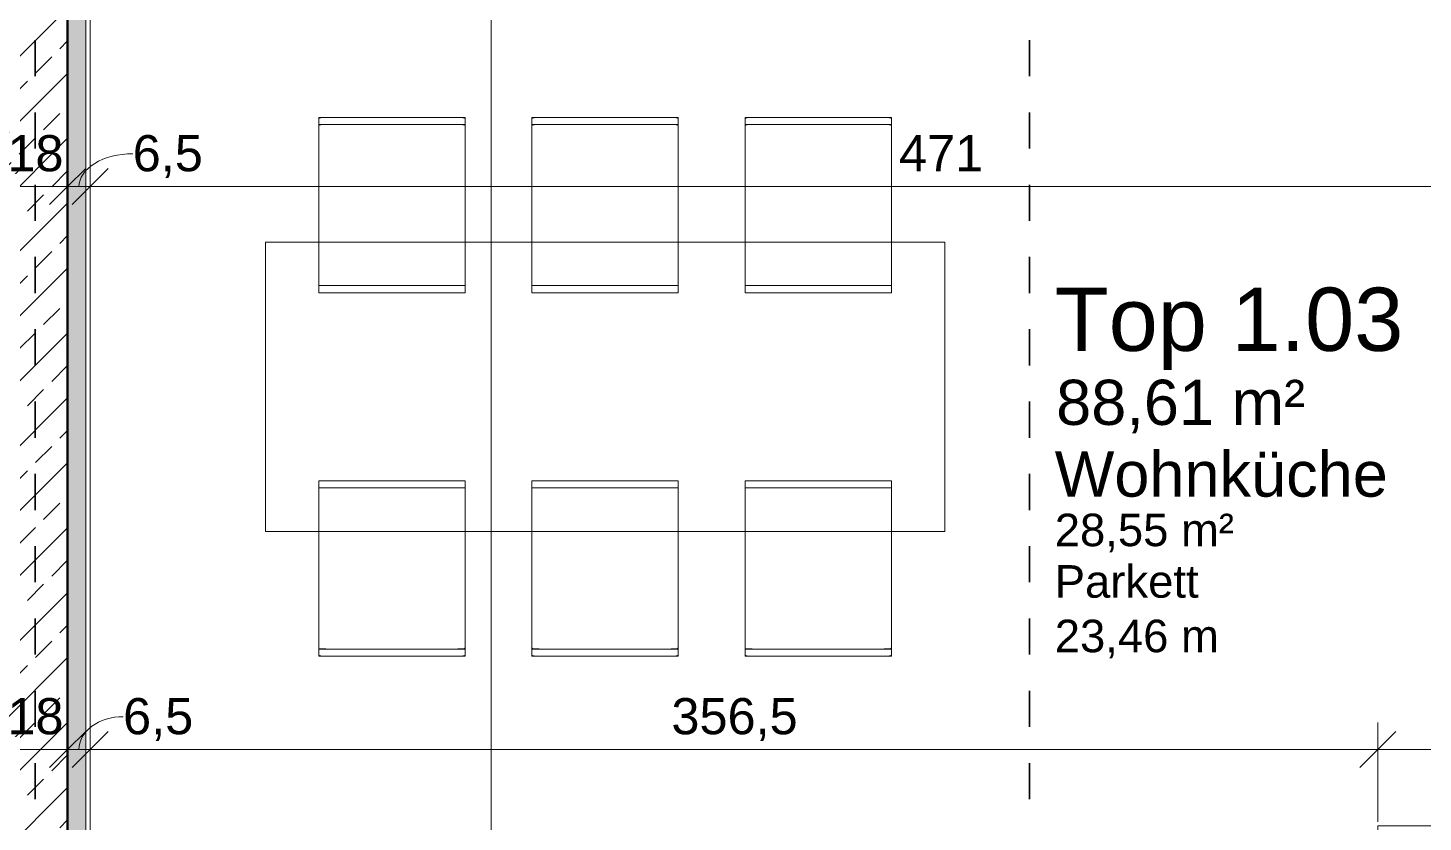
# Model space of a CAD drawing. Header units: metres. Extents: x -2.6 to 53.4, y 58.8 to 100.4.
# Drawn here: x 15.403 to 19.264, y 74.866 to 77.063 of the extents above; entities that cross this region are included whole.
import ezdxf

# ---------------------------------------------------------------- set-up
doc = ezdxf.new("R2010")
doc.units = ezdxf.units.M
doc.linetypes.add('Strich Punkt Mittel', pattern=[0.015875, 0.00635, -0.004763, 0, -0.004763])
for name, color, linetype, lineweight in [('A_Bemassung-50_', 4, 'Continuous', 9), ('A_Bemassung_', 4, 'Continuous', 9), ('A_Moebel', 6, 'Continuous', 13), ('A_Raeume_', 7, 'Continuous', 5), ('A_Raeume_Beschriftung_', 7, 'Continuous', 9), ('A_Raster_', 1, 'Continuous', 9), ('A_Waende', 7, 'Continuous', 13)]:
    doc.layers.add(name, color=color, linetype=linetype, lineweight=lineweight)
doc.styles.add('Arial_1', font='arial.ttf', dxfattribs={"height": 0.175})
doc.styles.add('Arial_2', font='arial.ttf', dxfattribs={"height": 0.09})
doc.styles.add('Arial_3', font='arial.ttf', dxfattribs={"height": 0.125})
doc.styles.add('Arial_5', font='arial.ttf', dxfattribs={"height": 0.1})
doc.dimstyles.new('WGA-Bemaßung', dxfattribs={"dimscale": 0.3048, "dimtxt": 0.102026, "dimasz": 0.328084, "dimexe": 0.246063, "dimexo": 0.0625, "dimgap": 0.04101, "dimtad": 1, "dimdec": 1, "dimlfac": 100, "dimrnd": 0.5, "dimdsep": 46, "dimtxsty": 'Arial_5', "dimblk1": 'OBLIQUE', "dimblk2": 'OBLIQUE', "dimsah": 1, "dimcen": 0.09, "dimdle": 0.246063, "dimazin": 2, "dimtfac": 1, "dimtdec": 4, "dimtix": 1, "dimtmove": 0, "dimatfit": 3, "dimfxl": 0.656168, "dimfxlon": 1, "dimtvp": 1, "dimtolj": 1, "dimtzin": 0, "dimarcsym": 2})
doc.dimstyles.new('WGA-Bemaßung_2', dxfattribs={"dimscale": 0.3048, "dimtxt": 0.102026, "dimasz": 0.328084, "dimexe": 0.246063, "dimexo": 0.0625, "dimgap": 0.04101, "dimtad": 1, "dimdec": 1, "dimlfac": 100, "dimrnd": 0.5, "dimdsep": 46, "dimtxsty": 'Arial_5', "dimblk1": 'OBLIQUE', "dimblk2": 'OBLIQUE', "dimsah": 1, "dimcen": 0.09, "dimdle": 0.246063, "dimazin": 2, "dimtfac": 1, "dimtdec": 4, "dimtix": 1, "dimtmove": 1, "dimatfit": 3, "dimfxl": 0.656168, "dimfxlon": 1, "dimtvp": 1, "dimtolj": 1, "dimtzin": 0, "dimarcsym": 2})
doc.dimstyles.new('WGA-Bemaßung_3', dxfattribs={"dimscale": 0.3048, "dimtxt": 0.102026, "dimasz": 0.328084, "dimexe": 0.246063, "dimexo": 0.0625, "dimgap": 0.04101, "dimtad": 1, "dimdec": 1, "dimlfac": 100, "dimrnd": 0.5, "dimdsep": 46, "dimtxsty": 'Arial_5', "dimblk1": 'OBLIQUE', "dimblk2": 'OBLIQUE', "dimsah": 1, "dimcen": 0.09, "dimdle": 0.246063, "dimazin": 2, "dimtfac": 1, "dimtdec": 4, "dimtix": 1, "dimtmove": 0, "dimatfit": 3, "dimfxl": 0.656168, "dimfxlon": 1, "dimtvp": 1, "dimtolj": 1, "dimtzin": 0, "dimarcsym": 2})

# ---------------------------------------------------------------- blocks, each defined once
blk = doc.blocks.new('Moeb_Esstisch_rechteckig_bear - 188 x 80-V36-263_PP_00EG_BT1')
at = {"layer": 'A_Moebel', "color": 8}
for p, q in [((-1.4191, 0.7452), (-1.4391, 0.7452)), ((-1.4391, 0.7452), (-1.4391, 0.7423)), ((-1.4391, 0.7423), (-1.4391, 0.4)), ((-1.4391, 0.7423), (-1.4391, 0.7225)), ((-1.4391, 0.7423), (-1.4391, 0.6914)), ((-1.0541, 0.7452), (-1.4191, 0.7452)), ((-1.4191, 0.7452), (-1.0541, 0.7452)), ((-1.0341, 0.7452), (-1.0541, 0.7452)), ((-1.0341, 0.7423), (-1.0341, 0.7452)), ((-1.0341, 0.4), (-1.0341, 0.7423)), ((-1.0341, 0.7225), (-1.0341, 0.7423)), ((-1.0341, 0.6914), (-1.0341, 0.7423)), ((-0.8291, 0.7452), (-0.8491, 0.7452)), ((-0.8491, 0.7452), (-0.8491, 0.7423)), ((-0.8491, 0.7423), (-0.8491, 0.4)), ((-0.8491, 0.7423), (-0.8491, 0.7225)), ((-0.8491, 0.7423), (-0.8491, 0.6914)), ((-0.4641, 0.7452), (-0.8291, 0.7452)), ((-0.8291, 0.7452), (-0.4641, 0.7452)), ((-0.4441, 0.7452), (-0.4641, 0.7452)), ((-0.4441, 0.7423), (-0.4441, 0.7452)), ((-0.4441, 0.4), (-0.4441, 0.7423)), ((-0.4441, 0.7225), (-0.4441, 0.7423)), ((-0.4441, 0.6914), (-0.4441, 0.7423)), ((-0.2391, 0.7452), (-0.2591, 0.7452)), ((-0.2591, 0.7452), (-0.2591, 0.7423)), ((-0.2591, 0.7423), (-0.2591, 0.4)), ((-0.2591, 0.7423), (-0.2591, 0.7225)), ((-0.2591, 0.7423), (-0.2591, 0.6914)), ((0.1259, 0.7452), (-0.2391, 0.7452)), ((-0.2391, 0.7452), (0.1259, 0.7452)), ((0.1459, 0.7452), (0.1259, 0.7452)), ((0.1459, 0.7423), (0.1459, 0.7452)), ((0.1459, 0.4), (0.1459, 0.7423)), ((0.1459, 0.7225), (0.1459, 0.7423)), ((0.1459, 0.6914), (0.1459, 0.7423)), ((-1.4391, 0.7255), (-1.4385, 0.7255)), ((-1.4391, 0.6716), (-1.4391, 0.7225)), ((-1.4384, 0.7255), (-1.4365, 0.7255)), ((-1.4364, 0.7255), (-1.4334, 0.7255)), ((-1.4332, 0.7255), (-1.4291, 0.7255)), ((-1.4291, 0.7255), (-1.4243, 0.7255)), ((-1.4242, 0.7255), (-1.4191, 0.7255)), ((-1.4191, 0.7255), (-1.0541, 0.7255)), ((-1.4191, 0.7255), (-1.0541, 0.7255)), ((-1.0541, 0.7255), (-1.0489, 0.7255)), ((-1.0489, 0.7255), (-1.0442, 0.7255)), ((-1.0441, 0.7255), (-1.0401, 0.7255)), ((-1.0399, 0.7255), (-1.037, 0.7255)), ((-1.0367, 0.7255), (-1.035, 0.7255)), ((-1.0347, 0.7255), (-1.0342, 0.7255)), ((-1.0341, 0.7225), (-1.0341, 0.6716)), ((-0.8491, 0.7255), (-0.8485, 0.7255)), ((-0.8491, 0.6716), (-0.8491, 0.7225)), ((-0.8484, 0.7255), (-0.8465, 0.7255)), ((-0.8464, 0.7255), (-0.8434, 0.7255)), ((-0.8432, 0.7255), (-0.8391, 0.7255)), ((-0.8391, 0.7255), (-0.8343, 0.7255)), ((-0.8342, 0.7255), (-0.8291, 0.7255)), ((-0.8291, 0.7255), (-0.4641, 0.7255)), ((-0.8291, 0.7255), (-0.4641, 0.7255)), ((-0.4641, 0.7255), (-0.4589, 0.7255)), ((-0.4589, 0.7255), (-0.4542, 0.7255)), ((-0.4541, 0.7255), (-0.4501, 0.7255)), ((-0.4499, 0.7255), (-0.447, 0.7255)), ((-0.4467, 0.7255), (-0.445, 0.7255)), ((-0.4447, 0.7255), (-0.4442, 0.7255)), ((-0.4441, 0.7225), (-0.4441, 0.6716)), ((-0.2591, 0.7255), (-0.2585, 0.7255)), ((-0.2591, 0.6716), (-0.2591, 0.7225)), ((-0.2584, 0.7255), (-0.2565, 0.7255)), ((-0.2564, 0.7255), (-0.2534, 0.7255)), ((-0.2532, 0.7255), (-0.2491, 0.7255)), ((-0.2491, 0.7255), (-0.2443, 0.7255)), ((-0.2442, 0.7255), (-0.2391, 0.7255)), ((-0.2391, 0.7255), (0.1259, 0.7255)), ((-0.2391, 0.7255), (0.1259, 0.7255)), ((0.1259, 0.7255), (0.1311, 0.7255)), ((0.1311, 0.7255), (0.1358, 0.7255)), ((0.1359, 0.7255), (0.1399, 0.7255)), ((0.1401, 0.7255), (0.143, 0.7255)), ((0.1433, 0.7255), (0.145, 0.7255)), ((0.1453, 0.7255), (0.1458, 0.7255)), ((0.1459, 0.7225), (0.1459, 0.6716)), ((-1.4391, 0.6914), (-1.4391, 0.6181)), ((-1.4391, 0.6193), (-1.4391, 0.6716)), ((-1.0341, 0.6181), (-1.0341, 0.6914)), ((-1.0341, 0.6716), (-1.0341, 0.6193)), ((-0.8491, 0.6914), (-0.8491, 0.6181)), ((-0.8491, 0.6193), (-0.8491, 0.6716)), ((-0.4441, 0.6181), (-0.4441, 0.6914)), ((-0.4441, 0.6716), (-0.4441, 0.6193)), ((-0.2591, 0.6914), (-0.2591, 0.6181)), ((-0.2591, 0.6193), (-0.2591, 0.6716)), ((0.1459, 0.6181), (0.1459, 0.6914)), ((0.1459, 0.6716), (0.1459, 0.6193)), ((-1.4391, 0.4), (-1.4391, 0.6193)), ((-1.4391, 0.6181), (-1.4391, 0.4)), ((-1.0341, 0.6193), (-1.0341, 0.4)), ((-1.0341, 0.4), (-1.0341, 0.6181)), ((-0.8491, 0.4), (-0.8491, 0.6193)), ((-0.8491, 0.6181), (-0.8491, 0.4)), ((-0.4441, 0.6193), (-0.4441, 0.4)), ((-0.4441, 0.4), (-0.4441, 0.6181)), ((-0.2591, 0.4), (-0.2591, 0.6193)), ((-0.2591, 0.6181), (-0.2591, 0.4)), ((0.1459, 0.6193), (0.1459, 0.4)), ((0.1459, 0.4), (0.1459, 0.6181)), ((0.2934, 0.4), (-1.5866, 0.4)), ((-1.5866, 0.4), (-1.5866, -0.4)), ((0.2934, 0.4), (-1.5866, 0.4)), ((-1.5866, 0.4), (-1.5866, -0.4)), ((-1.4391, 0.4), (-1.4391, 0.2599)), ((-1.4391, 0.4), (-1.4391, 0.3221)), ((-1.4391, 0.3232), (-1.4391, 0.4)), ((-1.0341, 0.2599), (-1.0341, 0.4)), ((-1.0341, 0.4), (-1.0341, 0.3232)), ((-1.0341, 0.3221), (-1.0341, 0.4)), ((-0.8491, 0.4), (-0.8491, 0.2599)), ((-0.8491, 0.4), (-0.8491, 0.3221)), ((-0.8491, 0.3232), (-0.8491, 0.4)), ((-0.4441, 0.2599), (-0.4441, 0.4)), ((-0.4441, 0.4), (-0.4441, 0.3232)), ((-0.4441, 0.3221), (-0.4441, 0.4)), ((-0.2591, 0.4), (-0.2591, 0.2599)), ((-0.2591, 0.4), (-0.2591, 0.3221)), ((-0.2591, 0.3232), (-0.2591, 0.4)), ((0.1459, 0.2599), (0.1459, 0.4)), ((0.1459, 0.4), (0.1459, 0.3232)), ((0.1459, 0.3221), (0.1459, 0.4)), ((0.2934, -0.4), (0.2934, 0.4)), ((0.2934, -0.4), (0.2934, 0.4)), ((-1.4391, 0.3232), (-1.4391, 0.3076)), ((-1.4391, 0.2932), (-1.4391, 0.3221)), ((-1.0341, 0.3076), (-1.0341, 0.3232)), ((-1.0341, 0.3221), (-1.0341, 0.2932)), ((-0.8491, 0.3232), (-0.8491, 0.3076)), ((-0.8491, 0.2932), (-0.8491, 0.3221)), ((-0.4441, 0.3076), (-0.4441, 0.3232)), ((-0.4441, 0.3221), (-0.4441, 0.2932)), ((-0.2591, 0.3232), (-0.2591, 0.3076)), ((-0.2591, 0.2932), (-0.2591, 0.3221)), ((0.1459, 0.3076), (0.1459, 0.3232)), ((0.1459, 0.3221), (0.1459, 0.2932)), ((-1.4391, 0.3076), (-1.4391, 0.2928)), ((-1.4391, 0.2863), (-1.4391, 0.2928)), ((-1.4391, 0.2928), (-1.4391, 0.2799)), ((-1.4391, 0.2798), (-1.4391, 0.2863)), ((-1.4391, 0.2799), (-1.4391, 0.2696)), ((-1.4391, 0.2798), (-1.4391, 0.2599)), ((-1.4391, 0.2798), (-1.0341, 0.2798)), ((-1.0341, 0.2928), (-1.0341, 0.3076)), ((-1.0341, 0.2799), (-1.0341, 0.2928)), ((-1.0341, 0.2928), (-1.0341, 0.2798)), ((-1.0341, 0.2696), (-1.0341, 0.2799)), ((-1.0341, 0.2599), (-1.0341, 0.2798)), ((-0.8491, 0.3076), (-0.8491, 0.2928)), ((-0.8491, 0.2798), (-0.8491, 0.2928)), ((-0.8491, 0.2928), (-0.8491, 0.2799)), ((-0.8491, 0.2799), (-0.8491, 0.2696)), ((-0.8491, 0.2798), (-0.8491, 0.2599)), ((-0.8491, 0.2798), (-0.4441, 0.2798)), ((-0.4441, 0.2928), (-0.4441, 0.3076)), ((-0.4441, 0.2799), (-0.4441, 0.2928)), ((-0.4441, 0.2928), (-0.4441, 0.2818)), ((-0.4441, 0.2818), (-0.4441, 0.2798)), ((-0.4441, 0.2696), (-0.4441, 0.2799)), ((-0.4441, 0.2599), (-0.4441, 0.2798)), ((-0.2591, 0.3076), (-0.2591, 0.2928)), ((-0.2591, 0.2798), (-0.2591, 0.2928)), ((-0.2591, 0.2928), (-0.2591, 0.2799)), ((-0.2591, 0.2799), (-0.2591, 0.2696)), ((-0.2591, 0.2798), (-0.2591, 0.2599)), ((-0.2591, 0.2798), (0.1459, 0.2798)), ((0.1459, 0.2928), (0.1459, 0.3076)), ((0.1459, 0.2799), (0.1459, 0.2928)), ((0.1459, 0.2928), (0.1459, 0.2798)), ((0.1459, 0.2696), (0.1459, 0.2799)), ((0.1459, 0.2599), (0.1459, 0.2798)), ((-1.4391, 0.2696), (-1.4391, 0.2628)), ((-1.4391, 0.2628), (-1.4391, 0.2599)), ((-1.4391, 0.2599), (-1.0341, 0.2599)), ((-1.4391, 0.2599), (-1.0341, 0.2599)), ((-1.0341, 0.2628), (-1.0341, 0.2696)), ((-1.0341, 0.2599), (-1.0341, 0.2628)), ((-0.8491, 0.2696), (-0.8491, 0.2628)), ((-0.8491, 0.2628), (-0.8491, 0.2599)), ((-0.8491, 0.2599), (-0.4441, 0.2599)), ((-0.8491, 0.2599), (-0.4441, 0.2599)), ((-0.4441, 0.2628), (-0.4441, 0.2696)), ((-0.4441, 0.2599), (-0.4441, 0.2628)), ((-0.2591, 0.2696), (-0.2591, 0.2628)), ((-0.2591, 0.2628), (-0.2591, 0.2599)), ((-0.2591, 0.2599), (0.1459, 0.2599)), ((-0.2591, 0.2599), (0.1459, 0.2599)), ((0.1459, 0.2628), (0.1459, 0.2696)), ((0.1459, 0.2599), (0.1459, 0.2628)), ((-1.4391, -0.2599), (-1.0341, -0.2599)), ((-1.4391, -0.4), (-1.4391, -0.2599)), ((-1.4391, -0.2599), (-1.4391, -0.2628)), ((-1.4391, -0.2599), (-1.4391, -0.2798)), ((-1.0341, -0.2599), (-1.4391, -0.2599)), ((-1.4391, -0.2599), (-1.0341, -0.2599)), ((-1.4391, -0.4), (-1.4391, -0.2599)), ((-1.4391, -0.2599), (-1.4391, -0.2628)), ((-1.4391, -0.2599), (-1.4391, -0.2798)), ((-1.0341, -0.2599), (-1.4391, -0.2599)), ((-1.4391, -0.2628), (-1.4391, -0.2696)), ((-1.4391, -0.2628), (-1.4391, -0.2696)), ((-1.4391, -0.2696), (-1.4391, -0.2799)), ((-1.4391, -0.2696), (-1.4391, -0.2799)), ((-1.0341, -0.2599), (-1.0341, -0.4)), ((-1.0341, -0.2798), (-1.0341, -0.2599)), ((-1.0341, -0.2628), (-1.0341, -0.2599)), ((-1.0341, -0.2599), (-1.0341, -0.4)), ((-1.0341, -0.2798), (-1.0341, -0.2599)), ((-1.0341, -0.2628), (-1.0341, -0.2599)), ((-1.0341, -0.2696), (-1.0341, -0.2628)), ((-1.0341, -0.2696), (-1.0341, -0.2628)), ((-1.0341, -0.2799), (-1.0341, -0.2696)), ((-1.0341, -0.2799), (-1.0341, -0.2696)), ((-0.8491, -0.2599), (-0.4441, -0.2599)), ((-0.8491, -0.4), (-0.8491, -0.2599)), ((-0.8491, -0.2599), (-0.8491, -0.3232)), ((-0.8491, -0.2599), (-0.8491, -0.2798)), ((-0.4441, -0.2599), (-0.8491, -0.2599)), ((-0.4441, -0.2599), (-0.4441, -0.4)), ((-0.4441, -0.2798), (-0.4441, -0.2599)), ((-0.4441, -0.2799), (-0.4441, -0.2599)), ((-0.2591, -0.2599), (0.1459, -0.2599)), ((-0.2591, -0.4), (-0.2591, -0.2599)), ((-0.2591, -0.2599), (-0.2591, -0.2628)), ((-0.2591, -0.2599), (-0.2591, -0.2798)), ((0.1459, -0.2599), (-0.2591, -0.2599)), ((-0.2591, -0.2599), (0.1459, -0.2599)), ((-0.2591, -0.4), (-0.2591, -0.2599)), ((-0.2591, -0.2599), (-0.2591, -0.2628)), ((-0.2591, -0.2599), (-0.2591, -0.2798)), ((0.1459, -0.2599), (-0.2591, -0.2599)), ((-0.2591, -0.2628), (-0.2591, -0.2696)), ((-0.2591, -0.2628), (-0.2591, -0.3232)), ((-0.2591, -0.2696), (-0.2591, -0.2799)), ((0.1459, -0.2599), (0.1459, -0.4)), ((0.1459, -0.2798), (0.1459, -0.2599)), ((0.1459, -0.2628), (0.1459, -0.2599)), ((0.1459, -0.2599), (0.1459, -0.4)), ((0.1459, -0.2798), (0.1459, -0.2599)), ((0.1459, -0.2696), (0.1459, -0.2599)), ((0.1459, -0.2696), (0.1459, -0.2628)), ((0.1459, -0.2799), (0.1459, -0.2696)), ((0.1459, -0.2928), (0.1459, -0.2696)), ((-1.4391, -0.2818), (-1.4391, -0.2798)), ((-1.0341, -0.2798), (-1.4391, -0.2798)), ((-1.4391, -0.2818), (-1.4391, -0.2798)), ((-1.0341, -0.2798), (-1.4391, -0.2798)), ((-1.4391, -0.2799), (-1.4391, -0.2928)), ((-1.4391, -0.2799), (-1.4391, -0.2928)), ((-1.4391, -0.2928), (-1.4391, -0.2818)), ((-1.4391, -0.2863), (-1.4391, -0.2818)), ((-1.4391, -0.2928), (-1.4391, -0.2863)), ((-1.4391, -0.2928), (-1.4391, -0.3076)), ((-1.4391, -0.2928), (-1.4391, -0.3076)), ((-1.4391, -0.3221), (-1.4391, -0.2932)), ((-1.4391, -0.3018), (-1.4391, -0.2932)), ((-1.4391, -0.3117), (-1.4391, -0.3018)), ((-1.4391, -0.3076), (-1.4391, -0.3232)), ((-1.4391, -0.3076), (-1.4391, -0.3232)), ((-1.0341, -0.2798), (-1.0341, -0.2928)), ((-1.0341, -0.2798), (-1.0341, -0.2818)), ((-1.0341, -0.2928), (-1.0341, -0.2799)), ((-1.0341, -0.2928), (-1.0341, -0.2799)), ((-1.0341, -0.2818), (-1.0341, -0.2863)), ((-1.0341, -0.2863), (-1.0341, -0.2928)), ((-1.0341, -0.3076), (-1.0341, -0.2928)), ((-1.0341, -0.3076), (-1.0341, -0.2928)), ((-1.0341, -0.2932), (-1.0341, -0.3221)), ((-1.0341, -0.2932), (-1.0341, -0.3018)), ((-1.0341, -0.3018), (-1.0341, -0.3221)), ((-1.0341, -0.3232), (-1.0341, -0.3076)), ((-1.0341, -0.3232), (-1.0341, -0.3076)), ((-0.8491, -0.2818), (-0.8491, -0.2798)), ((-0.4441, -0.2798), (-0.8491, -0.2798)), ((-0.8491, -0.2863), (-0.8491, -0.2818)), ((-0.8491, -0.2928), (-0.8491, -0.2863)), ((-0.8491, -0.3018), (-0.8491, -0.2932)), ((-0.8491, -0.3117), (-0.8491, -0.3018)), ((-0.4441, -0.2798), (-0.4441, -0.2818)), ((-0.4441, -0.2928), (-0.4441, -0.2799)), ((-0.4441, -0.2818), (-0.4441, -0.2863)), ((-0.4441, -0.2863), (-0.4441, -0.2928)), ((-0.4441, -0.3232), (-0.4441, -0.2928)), ((-0.4441, -0.2932), (-0.4441, -0.3018)), ((-0.4441, -0.3018), (-0.4441, -0.3117)), ((-0.2591, -0.2818), (-0.2591, -0.2798)), ((0.1459, -0.2798), (-0.2591, -0.2798)), ((-0.2591, -0.2928), (-0.2591, -0.2798)), ((0.1459, -0.2798), (-0.2591, -0.2798)), ((-0.2591, -0.2799), (-0.2591, -0.2928)), ((-0.2591, -0.2928), (-0.2591, -0.2818)), ((-0.2591, -0.2928), (-0.2591, -0.3076)), ((-0.2591, -0.3221), (-0.2591, -0.2932)), ((-0.2591, -0.3221), (-0.2591, -0.2932)), ((-0.2591, -0.3076), (-0.2591, -0.3232)), ((0.1459, -0.2798), (0.1459, -0.2928)), ((0.1459, -0.2798), (0.1459, -0.2928)), ((0.1459, -0.2928), (0.1459, -0.2799)), ((0.1459, -0.3076), (0.1459, -0.2928)), ((0.1459, -0.3232), (0.1459, -0.2928)), ((0.1459, -0.2932), (0.1459, -0.3018)), ((0.1459, -0.2932), (0.1459, -0.3221)), ((0.1459, -0.3018), (0.1459, -0.3221)), ((0.1459, -0.3232), (0.1459, -0.3076)), ((-1.4391, -0.3221), (-1.4391, -0.3117)), ((-1.4391, -0.3221), (-1.4391, -0.4)), ((-1.4391, -0.3221), (-1.4391, -0.4)), ((-1.4391, -0.4), (-1.4391, -0.3232)), ((-1.4391, -0.4), (-1.4391, -0.3232)), ((-1.0341, -0.4), (-1.0341, -0.3221)), ((-1.0341, -0.4), (-1.0341, -0.3221)), ((-1.0341, -0.3232), (-1.0341, -0.4)), ((-1.0341, -0.3232), (-1.0341, -0.4)), ((-0.8491, -0.3221), (-0.8491, -0.3117)), ((-0.8491, -0.3221), (-0.8491, -0.4)), ((-0.8491, -0.4), (-0.8491, -0.3232)), ((-0.4441, -0.3117), (-0.4441, -0.3221)), ((-0.4441, -0.4), (-0.4441, -0.3221)), ((-0.4441, -0.3232), (-0.4441, -0.4)), ((-0.2591, -0.3221), (-0.2591, -0.4)), ((-0.2591, -0.3221), (-0.2591, -0.4)), ((-0.2591, -0.4), (-0.2591, -0.3232)), ((-0.2591, -0.4), (-0.2591, -0.3232)), ((0.1459, -0.4), (0.1459, -0.3221)), ((0.1459, -0.4), (0.1459, -0.3221)), ((0.1459, -0.3232), (0.1459, -0.4)), ((0.1459, -0.3232), (0.1459, -0.4)), ((-1.5866, -0.4), (0.2934, -0.4)), ((-1.5866, -0.4), (0.2934, -0.4)), ((-1.4391, -0.7423), (-1.4391, -0.4)), ((-1.4391, -0.6193), (-1.4391, -0.4)), ((-1.4391, -0.4), (-1.4391, -0.6181)), ((-1.4391, -0.7423), (-1.4391, -0.4)), ((-1.4391, -0.6193), (-1.4391, -0.4)), ((-1.4391, -0.4), (-1.4391, -0.6181)), ((-1.0341, -0.4), (-1.0341, -0.7423)), ((-1.0341, -0.6181), (-1.0341, -0.4)), ((-1.0341, -0.4), (-1.0341, -0.6193)), ((-1.0341, -0.4), (-1.0341, -0.7423)), ((-1.0341, -0.6181), (-1.0341, -0.4)), ((-1.0341, -0.4), (-1.0341, -0.6193)), ((-0.8491, -0.7423), (-0.8491, -0.4)), ((-0.8491, -0.6193), (-0.8491, -0.4)), ((-0.8491, -0.4), (-0.8491, -0.6181)), ((-0.4441, -0.4), (-0.4441, -0.7423)), ((-0.4441, -0.6181), (-0.4441, -0.4)), ((-0.4441, -0.4), (-0.4441, -0.6193)), ((-0.2591, -0.7423), (-0.2591, -0.4)), ((-0.2591, -0.6193), (-0.2591, -0.4)), ((-0.2591, -0.4), (-0.2591, -0.6181)), ((-0.2591, -0.7423), (-0.2591, -0.4)), ((-0.2591, -0.6193), (-0.2591, -0.4)), ((-0.2591, -0.4), (-0.2591, -0.6181)), ((0.1459, -0.4), (0.1459, -0.7423)), ((0.1459, -0.6181), (0.1459, -0.4)), ((0.1459, -0.4), (0.1459, -0.6193)), ((0.1459, -0.4), (0.1459, -0.7423)), ((0.1459, -0.6181), (0.1459, -0.4)), ((0.1459, -0.4), (0.1459, -0.6193)), ((-1.4391, -0.6181), (-1.4391, -0.6517)), ((-1.4391, -0.6181), (-1.4391, -0.6353)), ((-1.4391, -0.6716), (-1.4391, -0.6193)), ((-1.4391, -0.6716), (-1.4391, -0.6193)), ((-1.4391, -0.6353), (-1.4391, -0.6517)), ((-1.4391, -0.6517), (-1.4391, -0.6663)), ((-1.4391, -0.6517), (-1.4391, -0.6663)), ((-1.0341, -0.6353), (-1.0341, -0.6181)), ((-1.0341, -0.6353), (-1.0341, -0.6181)), ((-1.0341, -0.6193), (-1.0341, -0.6716)), ((-1.0341, -0.6193), (-1.0341, -0.6716)), ((-1.0341, -0.6517), (-1.0341, -0.6353)), ((-1.0341, -0.6517), (-1.0341, -0.6353)), ((-1.0341, -0.6663), (-1.0341, -0.6517)), ((-1.0341, -0.6914), (-1.0341, -0.6517)), ((-0.8491, -0.6181), (-0.8491, -0.6914)), ((-0.8491, -0.6716), (-0.8491, -0.6193)), ((-0.4441, -0.6914), (-0.4441, -0.6181)), ((-0.4441, -0.6193), (-0.4441, -0.6716)), ((-0.2591, -0.6181), (-0.2591, -0.6353)), ((-0.2591, -0.6181), (-0.2591, -0.6353)), ((-0.2591, -0.6716), (-0.2591, -0.6193)), ((-0.2591, -0.6716), (-0.2591, -0.6193)), ((-0.2591, -0.6353), (-0.2591, -0.6517)), ((-0.2591, -0.6353), (-0.2591, -0.6914)), ((-0.2591, -0.6517), (-0.2591, -0.6663)), ((0.1459, -0.6353), (0.1459, -0.6181)), ((0.1459, -0.6353), (0.1459, -0.6181)), ((0.1459, -0.6193), (0.1459, -0.6716)), ((0.1459, -0.6193), (0.1459, -0.6716)), ((0.1459, -0.6517), (0.1459, -0.6353)), ((0.1459, -0.6517), (0.1459, -0.6353)), ((0.1459, -0.6663), (0.1459, -0.6517)), ((0.1459, -0.6663), (0.1459, -0.6517)), ((-1.4391, -0.6663), (-1.4391, -0.6783)), ((-1.4391, -0.6663), (-1.4391, -0.6783)), ((-1.4391, -0.7225), (-1.4391, -0.6716)), ((-1.4391, -0.7225), (-1.4391, -0.6716)), ((-1.4391, -0.6783), (-1.4391, -0.6868)), ((-1.4391, -0.6783), (-1.4391, -0.6868)), ((-1.4391, -0.6868), (-1.4391, -0.6914)), ((-1.4391, -0.6868), (-1.4391, -0.6914)), ((-1.4391, -0.6914), (-1.4391, -0.7423)), ((-1.4391, -0.6914), (-1.4391, -0.7423)), ((-1.0341, -0.6783), (-1.0341, -0.6663)), ((-1.0341, -0.6716), (-1.0341, -0.7225)), ((-1.0341, -0.6716), (-1.0341, -0.7225)), ((-1.0341, -0.6868), (-1.0341, -0.6783)), ((-1.0341, -0.6914), (-1.0341, -0.6868)), ((-1.0341, -0.7423), (-1.0341, -0.6914)), ((-1.0341, -0.7423), (-1.0341, -0.6914)), ((-0.8491, -0.7225), (-0.8491, -0.6716)), ((-0.8491, -0.6914), (-0.8491, -0.7423)), ((-0.4441, -0.6716), (-0.4441, -0.7225)), ((-0.4441, -0.7423), (-0.4441, -0.6914)), ((-0.2591, -0.6663), (-0.2591, -0.6783)), ((-0.2591, -0.7225), (-0.2591, -0.6716)), ((-0.2591, -0.7225), (-0.2591, -0.6716)), ((-0.2591, -0.6783), (-0.2591, -0.6868)), ((-0.2591, -0.6868), (-0.2591, -0.6914)), ((-0.2591, -0.6914), (-0.2591, -0.7423)), ((-0.2591, -0.6914), (-0.2591, -0.7423)), ((0.1459, -0.6783), (0.1459, -0.6663)), ((0.1459, -0.6783), (0.1459, -0.6663)), ((0.1459, -0.6716), (0.1459, -0.7225)), ((0.1459, -0.6716), (0.1459, -0.7225)), ((0.1459, -0.6868), (0.1459, -0.6783)), ((0.1459, -0.6868), (0.1459, -0.6783)), ((0.1459, -0.6914), (0.1459, -0.6868)), ((0.1459, -0.6914), (0.1459, -0.6868)), ((0.1459, -0.7423), (0.1459, -0.6914)), ((0.1459, -0.7423), (0.1459, -0.6914)), ((-1.4391, -0.7225), (-1.4391, -0.7423)), ((-1.4391, -0.7225), (-1.4391, -0.7423)), ((-1.4391, -0.7255), (-1.4385, -0.7255)), ((-1.4391, -0.7255), (-1.4385, -0.7255)), ((-1.4384, -0.7255), (-1.4365, -0.7255)), ((-1.4384, -0.7255), (-1.4365, -0.7255)), ((-1.4364, -0.7255), (-1.4334, -0.7255)), ((-1.4364, -0.7255), (-1.4334, -0.7255)), ((-1.4332, -0.7255), (-1.4291, -0.7255)), ((-1.4332, -0.7255), (-1.4291, -0.7255)), ((-1.4291, -0.7255), (-1.4243, -0.7255)), ((-1.4291, -0.7255), (-1.4243, -0.7255)), ((-1.4242, -0.7255), (-1.4191, -0.7255)), ((-1.4242, -0.7255), (-1.4191, -0.7255)), ((-1.4191, -0.7255), (-1.0541, -0.7255)), ((-1.0541, -0.7255), (-1.4191, -0.7255)), ((-1.4191, -0.7255), (-1.0541, -0.7255)), ((-1.0541, -0.7255), (-1.4191, -0.7255)), ((-1.0541, -0.7255), (-1.0489, -0.7255)), ((-1.0541, -0.7255), (-1.0489, -0.7255)), ((-1.0489, -0.7255), (-1.0442, -0.7255)), ((-1.0489, -0.7255), (-1.0442, -0.7255)), ((-1.0441, -0.7255), (-1.0401, -0.7255)), ((-1.0441, -0.7255), (-1.0401, -0.7255)), ((-1.0399, -0.7255), (-1.037, -0.7255)), ((-1.0399, -0.7255), (-1.037, -0.7255)), ((-1.0367, -0.7255), (-1.035, -0.7255)), ((-1.0367, -0.7255), (-1.035, -0.7255)), ((-1.0347, -0.7255), (-1.0342, -0.7255)), ((-1.0347, -0.7255), (-1.0342, -0.7255)), ((-1.0341, -0.7423), (-1.0341, -0.7225)), ((-1.0341, -0.7423), (-1.0341, -0.7225)), ((-0.8491, -0.7225), (-0.8491, -0.7423)), ((-0.8491, -0.7255), (-0.8485, -0.7255)), ((-0.8484, -0.7255), (-0.8465, -0.7255)), ((-0.8464, -0.7255), (-0.8434, -0.7255)), ((-0.8432, -0.7255), (-0.8391, -0.7255)), ((-0.8391, -0.7255), (-0.8343, -0.7255)), ((-0.8342, -0.7255), (-0.8291, -0.7255)), ((-0.8291, -0.7255), (-0.4641, -0.7255)), ((-0.4641, -0.7255), (-0.8291, -0.7255)), ((-0.4641, -0.7255), (-0.4589, -0.7255)), ((-0.4589, -0.7255), (-0.4542, -0.7255)), ((-0.4541, -0.7255), (-0.4501, -0.7255)), ((-0.4499, -0.7255), (-0.447, -0.7255)), ((-0.4467, -0.7255), (-0.445, -0.7255)), ((-0.4447, -0.7255), (-0.4442, -0.7255)), ((-0.4441, -0.7423), (-0.4441, -0.7225)), ((-0.2591, -0.7225), (-0.2591, -0.7423)), ((-0.2591, -0.7225), (-0.2591, -0.7423)), ((-0.2591, -0.7255), (-0.2585, -0.7255)), ((-0.2591, -0.7255), (-0.2585, -0.7255)), ((-0.2584, -0.7255), (-0.2565, -0.7255)), ((-0.2584, -0.7255), (-0.2565, -0.7255)), ((-0.2564, -0.7255), (-0.2534, -0.7255)), ((-0.2564, -0.7255), (-0.2534, -0.7255)), ((-0.2532, -0.7255), (-0.2491, -0.7255)), ((-0.2532, -0.7255), (-0.2491, -0.7255)), ((-0.2491, -0.7255), (-0.2443, -0.7255)), ((-0.2491, -0.7255), (-0.2443, -0.7255)), ((-0.2442, -0.7255), (-0.2391, -0.7255)), ((-0.2442, -0.7255), (-0.2391, -0.7255)), ((-0.2391, -0.7255), (0.1259, -0.7255)), ((0.1259, -0.7255), (-0.2391, -0.7255)), ((-0.2391, -0.7255), (0.1259, -0.7255)), ((0.1259, -0.7255), (-0.2391, -0.7255)), ((0.1259, -0.7255), (0.1311, -0.7255)), ((0.1259, -0.7255), (0.1311, -0.7255)), ((0.1311, -0.7255), (0.1358, -0.7255)), ((0.1311, -0.7255), (0.1358, -0.7255)), ((0.1359, -0.7255), (0.1399, -0.7255)), ((0.1359, -0.7255), (0.1399, -0.7255)), ((0.1401, -0.7255), (0.143, -0.7255)), ((0.1401, -0.7255), (0.143, -0.7255)), ((0.1433, -0.7255), (0.145, -0.7255)), ((0.1433, -0.7255), (0.145, -0.7255)), ((0.1453, -0.7255), (0.1458, -0.7255)), ((0.1453, -0.7255), (0.1458, -0.7255)), ((0.1459, -0.7423), (0.1459, -0.7225)), ((0.1459, -0.7423), (0.1459, -0.7225)), ((-1.4391, -0.7452), (-1.4391, -0.7423)), ((-1.4391, -0.7452), (-1.4391, -0.7423)), ((-1.4191, -0.7452), (-1.4391, -0.7452)), ((-1.4191, -0.7452), (-1.4391, -0.7452)), ((-1.0541, -0.7452), (-1.4191, -0.7452)), ((-1.0541, -0.7452), (-1.4191, -0.7452)), ((-1.0541, -0.7452), (-1.4191, -0.7452)), ((-1.0541, -0.7452), (-1.4191, -0.7452)), ((-1.0341, -0.7452), (-1.0541, -0.7452)), ((-1.0341, -0.7452), (-1.0541, -0.7452)), ((-1.0341, -0.7423), (-1.0341, -0.7452)), ((-1.0341, -0.7423), (-1.0341, -0.7452)), ((-0.8491, -0.7452), (-0.8491, -0.7423)), ((-0.8291, -0.7452), (-0.8491, -0.7452)), ((-0.4641, -0.7452), (-0.8291, -0.7452)), ((-0.4641, -0.7452), (-0.8291, -0.7452)), ((-0.4441, -0.7452), (-0.4641, -0.7452)), ((-0.4441, -0.7423), (-0.4441, -0.7452)), ((-0.2591, -0.7452), (-0.2591, -0.7423)), ((-0.2591, -0.7452), (-0.2591, -0.7423)), ((-0.2391, -0.7452), (-0.2591, -0.7452)), ((-0.2391, -0.7452), (-0.2591, -0.7452)), ((0.1259, -0.7452), (-0.2391, -0.7452)), ((0.1259, -0.7452), (-0.2391, -0.7452)), ((0.1259, -0.7452), (-0.2391, -0.7452)), ((0.1259, -0.7452), (-0.2391, -0.7452)), ((0.1459, -0.7452), (0.1259, -0.7452)), ((0.1459, -0.7452), (0.1259, -0.7452)), ((0.1459, -0.7423), (0.1459, -0.7452)), ((0.1459, -0.7423), (0.1459, -0.7452))]:
    blk.add_line(p, q, dxfattribs=at)
for centre, major_axis, start_param, end_param in [((-1.4191, 0.7423), (0.02, 0), 1.570796, 3.141593), ((-1.0541, 0.7423), (-0.02, 0), 3.141593, 4.712389), ((-0.8291, 0.7423), (-0.02, 0), 4.712389, 6.283185), ((-0.4641, 0.7423), (-0.02, 0), 3.141593, 4.712389), ((-0.2391, 0.7423), (-0.02, 0), 4.712389, 6.283185), ((0.1259, 0.7423), (-0.02, 0), 3.141593, 4.712389), ((-1.4191, 0.7225), (-0.02, 0), 4.712389, 6.283185), ((-1.0541, 0.7225), (0.02, 0), 0, 1.570796), ((-0.8291, 0.7225), (-0.02, 0), 4.712389, 6.283185), ((-0.4641, 0.7225), (-0.02, 0), 3.141593, 4.712389), ((-0.2391, 0.7225), (-0.02, 0), 4.712389, 6.283185), ((0.1259, 0.7225), (0.02, 0), 0, 1.570796), ((-1.4191, -0.7225), (0.02, 0), 3.141593, 4.712389), ((-1.4191, -0.7225), (0.02, 0), 3.141593, 4.712389), ((-1.0541, -0.7225), (0.02, 0), 4.712389, 6.283185), ((-1.0541, -0.7225), (0.02, 0), 4.712389, 6.283185), ((-0.8291, -0.7225), (0.02, 0), 3.141593, 4.712389), ((-0.4641, -0.7225), (0.02, 0), 4.712389, 6.283185), ((-0.2391, -0.7225), (0.02, 0), 3.141593, 4.712389), ((-0.2391, -0.7225), (0.02, 0), 3.141593, 4.712389), ((0.1259, -0.7225), (0.02, 0), 4.712389, 6.283185), ((0.1259, -0.7225), (0.02, 0), 4.712389, 6.283185), ((-1.4191, -0.7423), (0.02, 0), 3.141593, 4.712389), ((-1.4191, -0.7423), (0.02, 0), 3.141593, 4.712389), ((-1.0541, -0.7423), (0.02, 0), 4.712389, 6.283185), ((-1.0541, -0.7423), (0.02, 0), 4.712389, 6.283185), ((-0.8291, -0.7423), (0.02, 0), 3.141593, 4.712389), ((-0.4641, -0.7423), (0.02, 0), 4.712389, 6.283185), ((-0.2391, -0.7423), (0.02, 0), 3.141593, 4.712389), ((-0.2391, -0.7423), (0.02, 0), 3.141593, 4.712389), ((0.1259, -0.7423), (0.02, 0), 4.712389, 6.283185), ((0.1259, -0.7423), (0.02, 0), 4.712389, 6.283185)]:
    blk.add_ellipse(centre, major_axis=major_axis, ratio=0.147809, start_param=start_param, end_param=end_param, dxfattribs=at)
blk = doc.blocks.new('DIMBLOCK189-263_PP_00EG_BT1')
at = {"layer": 'A_Bemassung-50_', "transparency": 16777216}
for p, q in [((15.3327, 76.6244), (15.3327, 76.8244)), ((15.5127, 76.6244), (15.5127, 76.8244)), ((15.3327, 76.6244), (15.5127, 76.6244)), ((15.3327, 76.6244), (15.3327, 76.5494)), ((15.5127, 76.6244), (15.5127, 76.5494))]:
    blk.add_line(p, q, dxfattribs=at)
at = {"layer": 'A_Bemassung-50_', "lineweight": 35, "transparency": 16777216}
for p, q in [((15.3327, 76.6244), (15.3827, 76.6744)), ((15.5127, 76.6244), (15.5627, 76.6744)), ((15.3327, 76.6244), (15.2827, 76.5744)), ((15.5127, 76.6244), (15.4627, 76.5744))]:
    blk.add_line(p, q, dxfattribs=at)
at = {"layer": 'A_Bemassung-50_', "color": 0, "transparency": 16777216, "insert": (15.3458, 76.7668), "char_height": 0.1, "width": 0.184588, "attachment_point": 1, "line_spacing_factor": 0.941778, "style": 'Arial_5'}
blk.add_mtext('18', dxfattribs=at)
blk = doc.blocks.new('_Oblique')
at = {"color": 0, "linetype": 'ByBlock', "lineweight": -2}
blk.add_line((-0.5, -0.5), (0.5, 0.5), dxfattribs=at)
blk = doc.blocks.new('DIMBLOCK190-263_PP_00EG_BT1')
at = {"layer": 'A_Bemassung-50_', "transparency": 16777216}
for p, q in [((15.5127, 76.6244), (15.5127, 76.8244)), ((15.5752, 76.6244), (15.5752, 76.8244)), ((15.5127, 76.6244), (15.5752, 76.6244)), ((15.5127, 76.6244), (15.5127, 76.5494)), ((15.5752, 76.6244), (15.5752, 76.5494))]:
    blk.add_line(p, q, dxfattribs=at)
at = {"layer": 'A_Bemassung-50_', "lineweight": 35, "transparency": 16777216}
for p, q in [((15.5127, 76.6244), (15.5627, 76.6744)), ((15.5752, 76.6244), (15.6252, 76.6744)), ((15.5127, 76.6244), (15.4627, 76.5744)), ((15.5752, 76.6244), (15.5252, 76.5744))]:
    blk.add_line(p, q, dxfattribs=at)
at = {"layer": 'A_Bemassung-50_', "transparency": 16777216}
blk.add_ellipse((15.6928, 76.6244), major_axis=(0.1488, 0), ratio=0.6113, start_param=1.570796, end_param=3.141593, dxfattribs=at)
at = {"layer": 'A_Bemassung-50_', "color": 0, "transparency": 16777216, "insert": (15.6928, 76.7668), "char_height": 0.1, "width": 0.231677, "attachment_point": 1, "line_spacing_factor": 0.941778, "style": 'Arial_5'}
blk.add_mtext('6,5', dxfattribs=at)
blk = doc.blocks.new('DIMBLOCK191-263_PP_00EG_BT1')
at = {"layer": 'A_Bemassung-50_', "transparency": 16777216}
for p, q in [((15.5752, 76.6244), (15.5752, 76.8244)), ((20.2827, 76.6244), (20.2827, 76.8244)), ((15.5752, 76.6244), (20.2827, 76.6244)), ((15.5752, 76.6244), (15.5752, 76.5494)), ((20.2827, 76.6244), (20.2827, 76.5494))]:
    blk.add_line(p, q, dxfattribs=at)
at = {"layer": 'A_Bemassung-50_', "lineweight": 35, "transparency": 16777216}
for p, q in [((15.5752, 76.6244), (15.6252, 76.6744)), ((20.2827, 76.6244), (20.3327, 76.6744)), ((15.5752, 76.6244), (15.5252, 76.5744)), ((20.2827, 76.6244), (20.2327, 76.5744))]:
    blk.add_line(p, q, dxfattribs=at)
at = {"layer": 'A_Bemassung-50_', "color": 0, "transparency": 16777216, "insert": (17.8136, 76.7668), "char_height": 0.1, "width": 0.276883, "attachment_point": 1, "line_spacing_factor": 0.941778, "style": 'Arial_5'}
blk.add_mtext('471', dxfattribs=at)
blk = doc.blocks.new('DIMBLOCK563-263_PP_00EG_BT1')
at = {"layer": 'A_Bemassung-50_', "lineweight": 35, "transparency": 16777216}
for p, q in [((16.685, 78.0005), (16.635, 78.0505)), ((16.685, 78.0005), (16.735, 77.9505)), ((16.685, 71.178), (16.635, 71.228)), ((16.685, 71.178), (16.735, 71.128))]:
    blk.add_line(p, q, dxfattribs=at)
at = {"layer": 'A_Bemassung-50_', "transparency": 16777216}
for p, q in [((16.685, 78.0005), (16.61, 78.0005)), ((16.685, 78.0005), (16.685, 71.178)), ((16.685, 78.0005), (16.885, 78.0005)), ((16.685, 71.178), (16.61, 71.178)), ((16.685, 71.178), (16.885, 71.178))]:
    blk.add_line(p, q, dxfattribs=at)
at = {"layer": 'A_Bemassung-50_', "color": 0, "transparency": 16777216, "insert": (16.5427, 74.4158), "char_height": 0.1, "width": 0.416266, "attachment_point": 1, "rotation": 90, "line_spacing_factor": 0.941778, "style": 'Arial_5'}
blk.add_mtext('682,5', dxfattribs=at)
blk = doc.blocks.new('DIMBLOCK593-263_PP_00EG_BT1')
at = {"layer": 'A_Bemassung-50_', "transparency": 16777216}
for p, q in [((15.3327, 75.0668), (15.3327, 75.2668)), ((15.5127, 75.0668), (15.5127, 75.2668)), ((15.3327, 75.0668), (15.5127, 75.0668)), ((15.3327, 75.0668), (15.3327, 74.9918)), ((15.5127, 75.0668), (15.5127, 74.9918))]:
    blk.add_line(p, q, dxfattribs=at)
at = {"layer": 'A_Bemassung-50_', "lineweight": 35, "transparency": 16777216}
for p, q in [((15.3327, 75.0668), (15.3827, 75.1168)), ((15.5127, 75.0668), (15.5627, 75.1168)), ((15.3327, 75.0668), (15.2827, 75.0168)), ((15.5127, 75.0668), (15.4627, 75.0168))]:
    blk.add_line(p, q, dxfattribs=at)
at = {"layer": 'A_Bemassung-50_', "color": 0, "transparency": 16777216, "insert": (15.3458, 75.2092), "char_height": 0.1, "width": 0.184588, "attachment_point": 1, "line_spacing_factor": 0.941778, "style": 'Arial_5'}
blk.add_mtext('18', dxfattribs=at)
blk = doc.blocks.new('DIMBLOCK594-263_PP_00EG_BT1')
at = {"layer": 'A_Bemassung-50_', "transparency": 16777216}
for p, q in [((15.5127, 75.0668), (15.5127, 75.2668)), ((15.5752, 75.0668), (15.5752, 75.2668)), ((15.5127, 75.0668), (15.5752, 75.0668)), ((15.5127, 75.0668), (15.5127, 74.9918)), ((15.5752, 75.0668), (15.5752, 74.9918))]:
    blk.add_line(p, q, dxfattribs=at)
at = {"layer": 'A_Bemassung-50_', "lineweight": 35, "transparency": 16777216}
for p, q in [((15.5127, 75.0668), (15.5627, 75.1168)), ((15.5752, 75.0668), (15.6252, 75.1168)), ((15.5127, 75.0668), (15.4627, 75.0168)), ((15.5752, 75.0668), (15.5252, 75.0168))]:
    blk.add_line(p, q, dxfattribs=at)
at = {"layer": 'A_Bemassung-50_', "transparency": 16777216}
blk.add_ellipse((15.6661, 75.0668), major_axis=(0.1222, 0), ratio=0.744478, start_param=1.570796, end_param=3.141593, dxfattribs=at)
at = {"layer": 'A_Bemassung-50_', "color": 0, "transparency": 16777216, "insert": (15.6661, 75.2092), "char_height": 0.1, "width": 0.231677, "attachment_point": 1, "line_spacing_factor": 0.941778, "style": 'Arial_5'}
blk.add_mtext('6,5', dxfattribs=at)
blk = doc.blocks.new('DIMBLOCK595-263_PP_00EG_BT1')
at = {"layer": 'A_Bemassung-50_', "transparency": 16777216}
for p, q in [((15.5752, 75.0668), (15.5752, 75.2668)), ((19.1391, 75.0668), (19.1391, 75.1418)), ((15.5752, 75.0668), (19.1391, 75.0668)), ((15.5752, 75.0668), (15.5752, 74.9918)), ((19.1391, 75.0668), (19.1391, 74.8668))]:
    blk.add_line(p, q, dxfattribs=at)
at = {"layer": 'A_Bemassung-50_', "lineweight": 35, "transparency": 16777216}
for p, q in [((15.5752, 75.0668), (15.6252, 75.1168)), ((19.1391, 75.0668), (19.1891, 75.1168)), ((15.5752, 75.0668), (15.5252, 75.0168)), ((19.1391, 75.0668), (19.0891, 75.0168))]:
    blk.add_line(p, q, dxfattribs=at)
at = {"layer": 'A_Bemassung-50_', "color": 0, "transparency": 16777216, "insert": (17.1837, 75.2092), "char_height": 0.1, "width": 0.416266, "attachment_point": 1, "line_spacing_factor": 0.941778, "style": 'Arial_5'}
blk.add_mtext('356,5', dxfattribs=at)
blk = doc.blocks.new('DIMBLOCK596-263_PP_00EG_BT1')
at = {"layer": 'A_Bemassung-50_', "transparency": 16777216}
for p, q in [((19.1391, 75.0668), (19.1391, 75.1418)), ((21.5077, 75.0668), (21.5077, 75.1418)), ((19.1391, 75.0668), (21.5077, 75.0668)), ((19.1391, 75.0668), (19.1391, 74.8668)), ((21.5077, 75.0668), (21.5077, 74.88))]:
    blk.add_line(p, q, dxfattribs=at)
at = {"layer": 'A_Bemassung-50_', "lineweight": 35, "transparency": 16777216}
for p, q in [((19.1391, 75.0668), (19.1891, 75.1168)), ((21.5077, 75.0668), (21.5577, 75.1168)), ((19.1391, 75.0668), (19.0891, 75.0168)), ((21.5077, 75.0668), (21.4577, 75.0168))]:
    blk.add_line(p, q, dxfattribs=at)
at = {"layer": 'A_Bemassung-50_', "color": 0, "transparency": 16777216, "insert": (20.208, 75.2092), "char_height": 0.1, "width": 0.276883, "attachment_point": 1, "line_spacing_factor": 0.941778, "style": 'Arial_5'}
blk.add_mtext('237', dxfattribs=at)

msp = doc.modelspace()

# ---------------------------------------------------------------- hatches: boundary and pattern name
at = {"layer": 'A_Waende', "lineweight": 5}
h = msp.add_hatch(dxfattribs=at)
h.set_pattern_fill('FP_4', color=250, style=0, pattern_type=2)
h.set_pattern_definition([(45, (0, 0), (-0.08980256, 0.08980256), []), (45, (0.0898, 0), (-0.08980256, 0.08980256), [0.0635, -0.03175])])
h.paths.add_polyline_path([(15.3327, 71.178), (15.5127, 71.178), (15.5127, 78.983), (15.3327, 78.983), (15.3327, 71.6788)])
h.paths.add_polyline_path([(15.3586, 80.003), (15.5127, 80.003), (15.5127, 80.1555), (15.3327, 80.1555), (15.3327, 80.003), (15.3372, 80.003)])
h = msp.add_hatch(dxfattribs=at)
h.set_pattern_fill('FP_92', color=250, angle=315, style=0, pattern_type=2)
h.set_pattern_definition([(135, (15.57473, 74.54178), (-0.2539998, 0.1270034), [0.02245, -0.15715]), (135, (15.46372, 74.58916), (-0.2539998, 0.1270034), [0.02245, -0.15715]), (135, (15.57473, 74.60542), (-0.2539998, 0.1270034), [0.02245, -0.15715]), (135, (15.46372, 74.6528), (-0.2539998, 0.1270034), [0.02245, -0.15715]), (161.565, (15.559178, 74.55734), (-0.50799766, 0.1270007), [0.0502, -0.35141]), (161.565, (15.5118, 74.573602), (-0.50799766, 0.1270007), [0.0502, -0.35141]), (161.565, (15.559178, 74.62098), (-0.50799766, 0.1270007), [0.0502, -0.35141]), (161.565, (15.5118, 74.637242), (-0.50799766, 0.1270007), [0.0502, -0.35141]), (225, (15.464425, 74.55734), (0.2539998, 0.1270034), [0.02245, -0.15715]), (225, (15.57473, 74.60542), (0.2539998, 0.1270034), [0.02245, -0.15715]), (225, (15.464425, 74.62098), (0.2539998, 0.1270034), [0.02245, -0.15715]), (225, (15.57544, 74.668355), (0.2539998, 0.1270034), [0.02245, -0.15715]), (198.435, (15.5118, 74.573602), (0.50799766, 0.1270007), [0.0502, -0.35141]), (198.435, (15.559178, 74.589866), (0.50799766, 0.1270007), [0.0502, -0.35141]), (198.435, (15.5118, 74.637242), (0.50799766, 0.1270007), [0.0502, -0.35141]), (198.435, (15.559885, 74.6528), (0.50799766, 0.1270007), [0.0502, -0.35141])])
h.paths.add_polyline_path([(15.5627, 71.178), (15.5627, 77.9055), (15.5127, 77.9055), (15.5127, 71.178)])

# ---------------------------------------------------------------- linework, layer by layer
at = {"layer": 'A_Raeume_', "flags": 128}
msp.add_lwpolyline([(15.5752, 71.178), (19.1391, 71.178), (19.1391, 74.8555), (20.2827, 74.8555), (20.2827, 75.9177), (20.2827, 76.0555), (20.2827, 78.2005), (16.6077, 78.2005), (16.6077, 77.9055), (15.5752, 77.9055)], close=True, dxfattribs=at)
at = {"layer": 'A_Raster_', "linetype": 'Strich Punkt Mittel', "lineweight": 35}
for p, q in [((15.4227, 94.2296), (15.4227, 59.9489)), ((18.1752, 94.2296), (18.1752, 59.9489))]:
    msp.add_line(p, q, dxfattribs=at)
at = {"layer": 'A_Waende', "color": 50, "lineweight": 50}
msp.add_line((15.5127, 71.178), (15.5127, 78.3005), dxfattribs=at)
at = {"layer": 'A_Waende'}
for p, q in [((15.5627, 71.178), (15.5627, 77.9055)), ((15.5752, 77.9055), (15.5752, 71.178))]:
    msp.add_line(p, q, dxfattribs=at)

# ---------------------------------------------------------------- block references
at = {"layer": 'A_Moebel', "color": 8}
msp.add_blockref('Moeb_Esstisch_rechteckig_bear - 188 x 80-V36-263_PP_00EG_BT1', (17.6467, 76.0705), dxfattribs=at)

# ---------------------------------------------------------------- texts
at = {"layer": 'A_Raeume_Beschriftung_', "attachment_point": 1}
for s, insert, char_height, width, style in [('Top 1.03', (18.2447, 76.3448), 0.175, 1.190506, 'Arial_1'), ('88,61 m²', (18.2486, 76.09), 0.125, 0.837763, 'Arial_3'), ('Wohnküche', (18.2447, 75.8915), 0.125, 1.110337, 'Arial_3'), ('28,55 m²', (18.2447, 75.7195), 0.09, 0.58924, 'Arial_2'), ('Parkett', (18.2447, 75.577), 0.09, 0.464979, 'Arial_2'), ('23,46 m', (18.2447, 75.4261), 0.09, 0.541139, 'Arial_2')]:
    msp.add_mtext(s, dxfattribs=dict(at, insert=insert, char_height=char_height, width=width, style=style))

# ---------------------------------------------------------------- dimensions: what is measured, and where the dimension line sits
at = {"layer": 'A_Bemassung_'}
dim = msp.add_linear_dim(base=(16.6849819975, 71.1779984321), p1=(16.8849819975, 78.0004984321), p2=(16.8849819975, 71.1779984321), angle=90, dimstyle='WGA-Bemaßung_3', override={"dimpost": '<>', "dimfxl": 6.8225}, dxfattribs=at)
dim.commit()
dim.dimension.update_dxf_attribs({"geometry": 'DIMBLOCK563-263_PP_00EG_BT1', "text_midpoint": (16.6214246984, 74.5892484321)})
for base, p1, p2, dimstyle, override, picture, middle in [((15.5127, 76.6244), (15.3327, 76.8244), (15.5127, 76.8244), 'WGA-Bemaßung', {"dimpost": '<>', "dimfxl": 0.18}, 'DIMBLOCK189-263_PP_00EG_BT1', (15.4227, 76.688)), ((20.2826682485, 76.6244353545), (15.5751682485, 76.8244353545), (20.2826682485, 76.8244353545), 'WGA-Bemaßung', {"dimpost": '<>', "dimfxl": 4.7075}, 'DIMBLOCK191-263_PP_00EG_BT1', (17.9289182485, 76.6879926535)), ((15.5127, 75.0668), (15.3327, 75.2668), (15.5127, 75.2668), 'WGA-Bemaßung_3', {"dimpost": '<>', "dimfxl": 0.18}, 'DIMBLOCK593-263_PP_00EG_BT1', (15.4227, 75.1304)), ((19.1391, 75.0668), (15.5752, 75.2668), (19.1391, 74.8668), 'WGA-Bemaßung_3', {"dimpost": '<>', "dimfxl": 3.586278}, 'DIMBLOCK595-263_PP_00EG_BT1', (17.3571, 75.1304)), ((21.5077, 75.0668), (19.1391, 74.8668), (21.5077, 74.88), 'WGA-Bemaßung_3', {"dimpost": '<>', "dimfxl": 2.368635}, 'DIMBLOCK596-263_PP_00EG_BT1', (20.3234, 75.1304))]:
    dim = msp.add_linear_dim(base=base, p1=p1, p2=p2, dimstyle=dimstyle, override=override, dxfattribs=at)
    dim.commit()
    dim.dimension.update_dxf_attribs({"geometry": picture, "text_midpoint": middle})
for base, p1, p2, picture, middle in [((15.5751682485, 76.6244353545), (15.5126682485, 76.8244353545), (15.5751682485, 76.8244353545), 'DIMBLOCK190-263_PP_00EG_BT1', (15.8085896789, 76.7000916549)), ((15.5751682485, 75.0668306891), (15.5126682485, 75.2668306891), (15.5751682485, 75.2668306891), 'DIMBLOCK594-263_PP_00EG_BT1', (15.7819653472, 75.1424869895))]:
    dim = msp.add_linear_dim(base=base, p1=p1, p2=p2, dimstyle='WGA-Bemaßung_2', override={"dimpost": '<>', "dimfxl": 0.0625}, dxfattribs=at)
    dim.commit()
    dim.dimension.update_dxf_attribs({"geometry": picture, "text_midpoint": middle, "dimtype": 160})

doc.saveas('drawing.dxf')
